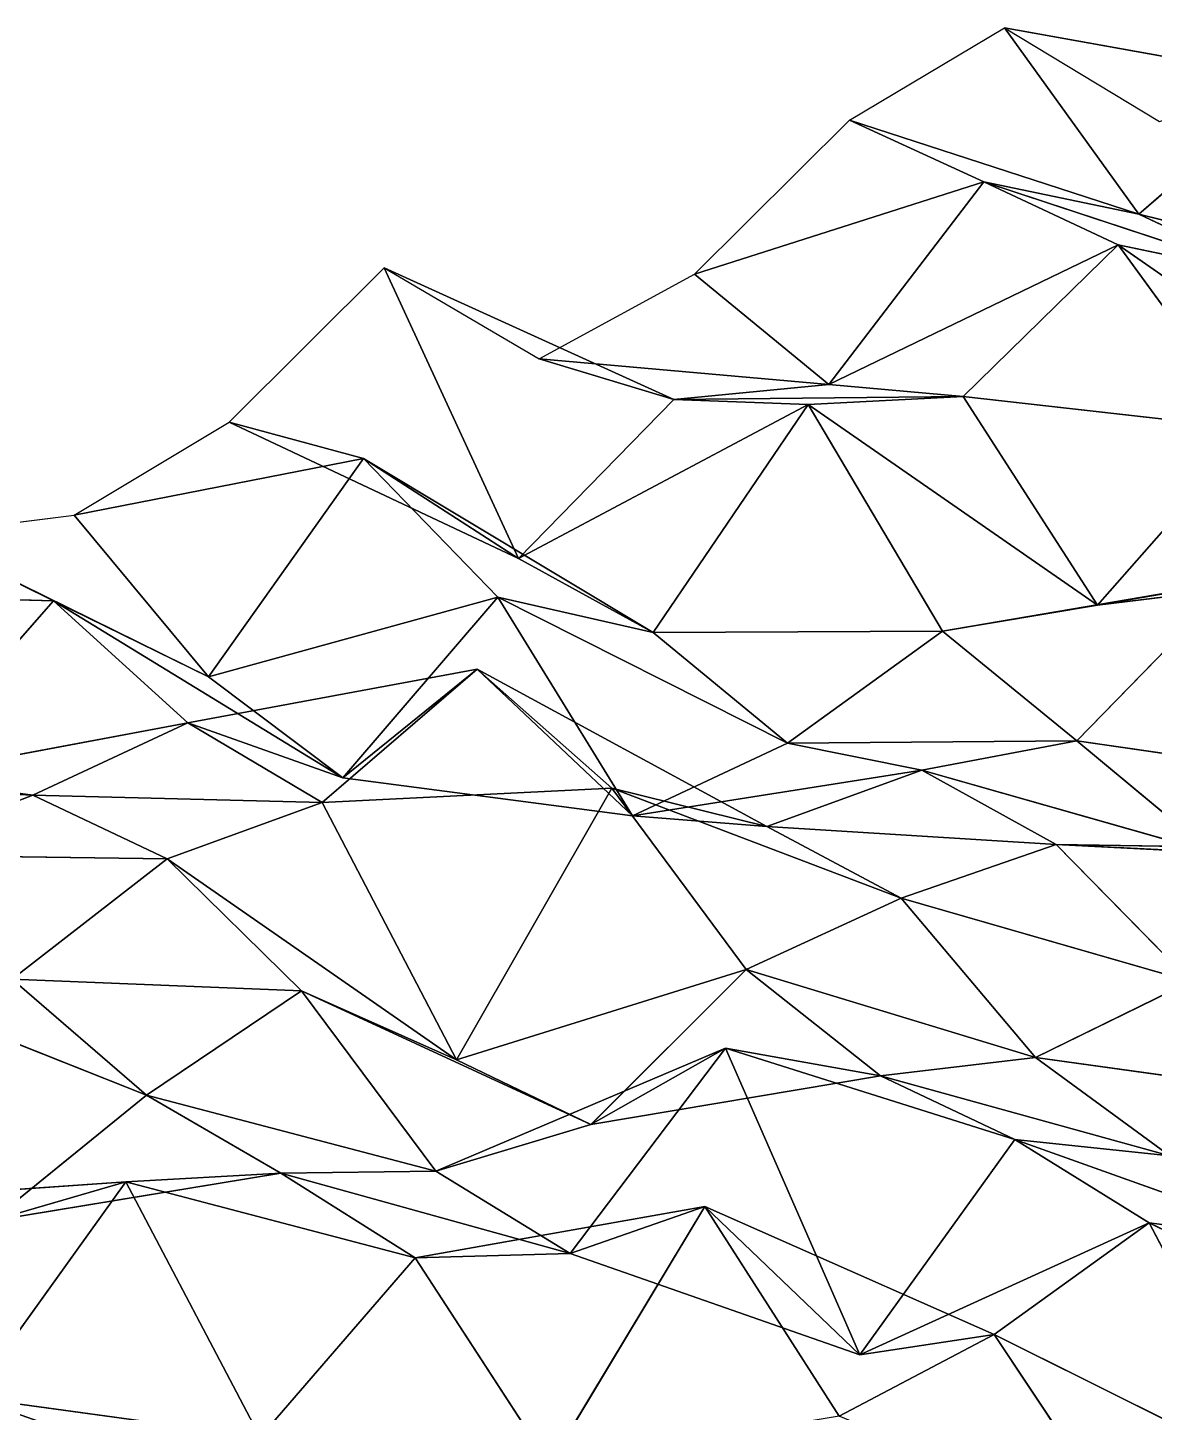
# Model space of a CAD drawing. Header units: metres. Extents: x -3703 to 431, y -1555 to 134.
# Drawn here: x -862.7 to -765.2, y -357.5 to -237.7 of the extents above; entities that cross this region are included whole.
import ezdxf

# ---------------------------------------------------------------- set-up
doc = ezdxf.new("R2010")
doc.units = ezdxf.units.M

msp = doc.modelspace()

# ---------------------------------------------------------------- linework, layer by layer
for p, q in [((-791.56805, -245.7287, -2025.5427), (-778.1517, -237.74316, -1999.8329)), ((-753.1077, -242.26645, -2011.6527), (-778.1517, -237.74316, -1999.8329)), ((-778.1517, -237.74316, -1999.8329), (-764.7353, -245.86578, -1970.5211)), ((-778.1517, -237.74316, -1999.8329), (-766.5241, -253.87347, -2036.5527)), ((-766.5241, -253.87347, -2036.5527), (-778.1517, -237.74316, -1999.8329)), ((-778.1517, -237.74316, -1999.8329), (-753.1077, -242.26645, -2011.6527)), ((-753.1077, -242.26645, -2011.6527), (-766.5241, -253.87347, -2036.5527)), ((-766.5241, -253.87347, -2036.5527), (-753.1077, -242.26645, -2011.6527)), ((-804.9845, -259.0569, -2050.058), (-791.56805, -245.7287, -2025.5427)), ((-766.5241, -253.87347, -2036.5527), (-791.56805, -245.7287, -2025.5427)), ((-791.56805, -245.7287, -2025.5427), (-779.94055, -251.08072, -2064.6729)), ((-779.94055, -251.08072, -2064.6729), (-791.56805, -245.7287, -2025.5427)), ((-791.56805, -245.7287, -2025.5427), (-766.5241, -253.87347, -2036.5527)), ((-779.94055, -251.08072, -2064.6729), (-804.9845, -259.0569, -2050.058)), ((-804.9845, -259.0569, -2050.058), (-779.94055, -251.08072, -2064.6729)), ((-779.94055, -251.08072, -2064.6729), (-793.35693, -268.59943, -2088.251)), ((-793.35693, -268.59943, -2088.251), (-779.94055, -251.08072, -2064.6729)), ((-766.5241, -253.87347, -2036.5527), (-779.94055, -251.08072, -2064.6729)), ((-754.89655, -259.3386, -2075.6575), (-779.94055, -251.08072, -2064.6729)), ((-779.94055, -251.08072, -2064.6729), (-766.5241, -253.87347, -2036.5527)), ((-779.94055, -251.08072, -2064.6729), (-768.3129, -256.53973, -2103.7788)), ((-768.3129, -256.53973, -2103.7788), (-779.94055, -251.08072, -2064.6729)), ((-779.94055, -251.08072, -2064.6729), (-754.89655, -259.3386, -2075.6575)), ((-741.4801, -260.151, -2047.9802), (-766.5241, -253.87347, -2036.5527)), ((-766.5241, -253.87347, -2036.5527), (-754.89655, -259.3386, -2075.6575)), ((-754.89655, -259.3386, -2075.6575), (-766.5241, -253.87347, -2036.5527)), ((-766.5241, -253.87347, -2036.5527), (-741.4801, -260.151, -2047.9802)), ((-768.3129, -256.53973, -2103.7788), (-793.35693, -268.59943, -2088.251)), ((-793.35693, -268.59943, -2088.251), (-768.3129, -256.53973, -2103.7788)), ((-768.3129, -256.53973, -2103.7788), (-781.7294, -269.63577, -2128.346)), ((-781.7294, -269.63577, -2128.346), (-768.3129, -256.53973, -2103.7788)), ((-754.89655, -259.3386, -2075.6575), (-768.3129, -256.53973, -2103.7788)), ((-743.269, -273.91412, -2112.7249), (-768.3129, -256.53973, -2103.7788)), ((-768.3129, -256.53973, -2103.7788), (-754.89655, -259.3386, -2075.6575)), ((-768.3129, -256.53973, -2103.7788), (-756.6854, -272.47534, -2140.5422)), ((-756.6854, -272.47534, -2140.5422), (-768.3129, -256.53973, -2103.7788)), ((-768.3129, -256.53973, -2103.7788), (-743.269, -273.91412, -2112.7249)), ((-845.2337, -271.87936, -2129.6772), (-831.8173, -258.51758, -2105.1694)), ((-806.7734, -269.89645, -2115.4563), (-831.8173, -258.51758, -2105.1694)), ((-831.8173, -258.51758, -2105.1694), (-818.4009, -266.38068, -2075.9158)), ((-831.8173, -258.51758, -2105.1694), (-820.18976, -283.66434, -2139.8733)), ((-820.18976, -283.66434, -2139.8733), (-831.8173, -258.51758, -2105.1694)), ((-831.8173, -258.51758, -2105.1694), (-806.7734, -269.89645, -2115.4563)), ((-818.4009, -266.38068, -2075.9158), (-804.9845, -259.0569, -2050.058)), ((-804.9845, -259.0569, -2050.058), (-793.35693, -268.59943, -2088.251)), ((-793.35693, -268.59943, -2088.251), (-804.9845, -259.0569, -2050.058)), ((-793.35693, -268.59943, -2088.251), (-818.4009, -266.38068, -2075.9158)), ((-818.4009, -266.38068, -2075.9158), (-806.7734, -269.89645, -2115.4563)), ((-806.7734, -269.89645, -2115.4563), (-818.4009, -266.38068, -2075.9158)), ((-818.4009, -266.38068, -2075.9158), (-793.35693, -268.59943, -2088.251)), ((-793.35693, -268.59943, -2088.251), (-806.7734, -269.89645, -2115.4563)), ((-806.7734, -269.89645, -2115.4563), (-793.35693, -268.59943, -2088.251)), ((-793.35693, -268.59943, -2088.251), (-781.7294, -269.63577, -2128.346)), ((-781.7294, -269.63577, -2128.346), (-793.35693, -268.59943, -2088.251)), ((-806.7734, -269.89645, -2115.4563), (-820.18976, -283.66434, -2139.8733)), ((-820.18976, -283.66434, -2139.8733), (-806.7734, -269.89645, -2115.4563)), ((-795.14575, -270.3518, -2155.6812), (-820.18976, -283.66434, -2139.8733)), ((-820.18976, -283.66434, -2139.8733), (-795.14575, -270.3518, -2155.6812)), ((-795.14575, -270.3518, -2155.6812), (-808.5622, -290.05566, -2178.7708)), ((-808.5622, -290.05566, -2178.7708), (-795.14575, -270.3518, -2155.6812)), ((-781.7294, -269.63577, -2128.346), (-806.7734, -269.89645, -2115.4563)), ((-806.7734, -269.89645, -2115.4563), (-781.7294, -269.63577, -2128.346)), ((-806.7734, -269.89645, -2115.4563), (-795.14575, -270.3518, -2155.6812)), ((-795.14575, -270.3518, -2155.6812), (-806.7734, -269.89645, -2115.4563)), ((-781.7294, -269.63577, -2128.346), (-795.14575, -270.3518, -2155.6812)), ((-795.14575, -270.3518, -2155.6812), (-781.7294, -269.63577, -2128.346)), ((-770.1018, -287.7131, -2164.6304), (-795.14575, -270.3518, -2155.6812)), ((-795.14575, -270.3518, -2155.6812), (-783.51825, -289.94727, -2191.6262)), ((-783.51825, -289.94727, -2191.6262), (-795.14575, -270.3518, -2155.6812)), ((-795.14575, -270.3518, -2155.6812), (-770.1018, -287.7131, -2164.6304)), ((-756.6854, -272.47534, -2140.5422), (-781.7294, -269.63577, -2128.346)), ((-781.7294, -269.63577, -2128.346), (-770.1018, -287.7131, -2164.6304)), ((-770.1018, -287.7131, -2164.6304), (-781.7294, -269.63577, -2128.346)), ((-781.7294, -269.63577, -2128.346), (-756.6854, -272.47534, -2140.5422)), ((-858.65015, -279.92142, -2155.3745), (-845.2337, -271.87936, -2129.6772)), ((-820.18976, -283.66434, -2139.8733), (-845.2337, -271.87936, -2129.6772)), ((-845.2337, -271.87936, -2129.6772), (-833.6062, -275.00034, -2169.306)), ((-833.6062, -275.00034, -2169.306), (-845.2337, -271.87936, -2129.6772)), ((-845.2337, -271.87936, -2129.6772), (-820.18976, -283.66434, -2139.8733)), ((-756.6854, -272.47534, -2140.5422), (-770.1018, -287.7131, -2164.6304)), ((-770.1018, -287.7131, -2164.6304), (-756.6854, -272.47534, -2140.5422)), ((-833.6062, -275.00034, -2169.306), (-858.65015, -279.92142, -2155.3745)), ((-858.65015, -279.92142, -2155.3745), (-833.6062, -275.00034, -2169.306)), ((-833.6062, -275.00034, -2169.306), (-847.0226, -293.9109, -2192.573)), ((-847.0226, -293.9109, -2192.573), (-833.6062, -275.00034, -2169.306)), ((-820.18976, -283.66434, -2139.8733), (-833.6062, -275.00034, -2169.306)), ((-808.5622, -290.05566, -2178.7708), (-833.6062, -275.00034, -2169.306)), ((-833.6062, -275.00034, -2169.306), (-820.18976, -283.66434, -2139.8733)), ((-833.6062, -275.00034, -2169.306), (-821.9786, -286.99402, -2206.951)), ((-821.9786, -286.99402, -2206.951), (-833.6062, -275.00034, -2169.306)), ((-833.6062, -275.00034, -2169.306), (-808.5622, -290.05566, -2178.7708)), ((-872.0665, -281.57227, -2182.5007), (-858.65015, -279.92142, -2155.3745)), ((-858.65015, -279.92142, -2155.3745), (-847.0226, -293.9109, -2192.573)), ((-847.0226, -293.9109, -2192.573), (-858.65015, -279.92142, -2155.3745)), ((-847.0226, -293.9109, -2192.573), (-872.0665, -281.57227, -2182.5007)), ((-872.0665, -281.57227, -2182.5007), (-860.439, -287.31485, -2221.5432)), ((-860.439, -287.31485, -2221.5432), (-872.0665, -281.57227, -2182.5007)), ((-872.0665, -281.57227, -2182.5007), (-847.0226, -293.9109, -2192.573)), ((-820.18976, -283.66434, -2139.8733), (-808.5622, -290.05566, -2178.7708)), ((-808.5622, -290.05566, -2178.7708), (-820.18976, -283.66434, -2139.8733)), ((-745.05786, -284.61356, -2178.1545), (-770.1018, -287.7131, -2164.6304)), ((-770.1018, -287.7131, -2164.6304), (-745.05786, -284.61356, -2178.1545)), ((-758.4743, -285.67767, -2205.412), (-783.51825, -289.94727, -2191.6262)), ((-783.51825, -289.94727, -2191.6262), (-758.4743, -285.67767, -2205.412)), ((-758.4743, -285.67767, -2205.412), (-771.8907, -299.4419, -2229.8298)), ((-771.8907, -299.4419, -2229.8298), (-758.4743, -285.67767, -2205.412)), ((-770.1018, -287.7131, -2164.6304), (-758.4743, -285.67767, -2205.412)), ((-758.4743, -285.67767, -2205.412), (-770.1018, -287.7131, -2164.6304)), ((-860.439, -287.31485, -2221.5432), (-885.483, -286.62967, -2208.8652)), ((-885.483, -286.62967, -2208.8652), (-860.439, -287.31485, -2221.5432)), ((-860.439, -287.31485, -2221.5432), (-873.8554, -302.58273, -2245.6248)), ((-873.8554, -302.58273, -2245.6248), (-860.439, -287.31485, -2221.5432)), ((-847.0226, -293.9109, -2192.573), (-860.439, -287.31485, -2221.5432)), ((-835.395, -302.6374, -2230.9482), (-860.439, -287.31485, -2221.5432)), ((-860.439, -287.31485, -2221.5432), (-847.0226, -293.9109, -2192.573)), ((-860.439, -287.31485, -2221.5432), (-848.8114, -297.8834, -2259.5066)), ((-848.8114, -297.8834, -2259.5066), (-860.439, -287.31485, -2221.5432)), ((-860.439, -287.31485, -2221.5432), (-835.395, -302.6374, -2230.9482)), ((-821.9786, -286.99402, -2206.951), (-847.0226, -293.9109, -2192.573)), ((-847.0226, -293.9109, -2192.573), (-821.9786, -286.99402, -2206.951)), ((-821.9786, -286.99402, -2206.951), (-835.395, -302.6374, -2230.9482)), ((-835.395, -302.6374, -2230.9482), (-821.9786, -286.99402, -2206.951)), ((-808.5622, -290.05566, -2178.7708), (-821.9786, -286.99402, -2206.951)), ((-796.93463, -299.6457, -2216.9531), (-821.9786, -286.99402, -2206.951)), ((-821.9786, -286.99402, -2206.951), (-808.5622, -290.05566, -2178.7708)), ((-821.9786, -286.99402, -2206.951), (-810.3511, -305.92224, -2243.045)), ((-810.3511, -305.92224, -2243.045), (-821.9786, -286.99402, -2206.951)), ((-821.9786, -286.99402, -2206.951), (-796.93463, -299.6457, -2216.9531)), ((-770.1018, -287.7131, -2164.6304), (-783.51825, -289.94727, -2191.6262)), ((-783.51825, -289.94727, -2191.6262), (-770.1018, -287.7131, -2164.6304)), ((-783.51825, -289.94727, -2191.6262), (-808.5622, -290.05566, -2178.7708)), ((-808.5622, -290.05566, -2178.7708), (-783.51825, -289.94727, -2191.6262)), ((-808.5622, -290.05566, -2178.7708), (-796.93463, -299.6457, -2216.9531)), ((-796.93463, -299.6457, -2216.9531), (-808.5622, -290.05566, -2178.7708)), ((-783.51825, -289.94727, -2191.6262), (-796.93463, -299.6457, -2216.9531)), ((-796.93463, -299.6457, -2216.9531), (-783.51825, -289.94727, -2191.6262)), ((-783.51825, -289.94727, -2191.6262), (-771.8907, -299.4419, -2229.8298)), ((-771.8907, -299.4419, -2229.8298), (-783.51825, -289.94727, -2191.6262)), ((-823.76746, -293.2458, -2273.375), (-848.8114, -297.8834, -2259.5066)), ((-848.8114, -297.8834, -2259.5066), (-823.76746, -293.2458, -2273.375)), ((-823.76746, -293.2458, -2273.375), (-837.18384, -304.76758, -2298.294)), ((-837.18384, -304.76758, -2298.294), (-823.76746, -293.2458, -2273.375)), ((-835.395, -302.6374, -2230.9482), (-823.76746, -293.2458, -2273.375)), ((-823.76746, -293.2458, -2273.375), (-835.395, -302.6374, -2230.9482)), ((-810.3511, -305.92224, -2243.045), (-823.76746, -293.2458, -2273.375)), ((-798.7235, -306.85867, -2283.162), (-823.76746, -293.2458, -2273.375)), ((-823.76746, -293.2458, -2273.375), (-810.3511, -305.92224, -2243.045)), ((-823.76746, -293.2458, -2273.375), (-812.1399, -303.52914, -2311.402)), ((-812.1399, -303.52914, -2311.402), (-823.76746, -293.2458, -2273.375)), ((-823.76746, -293.2458, -2273.375), (-798.7235, -306.85867, -2283.162)), ((-847.0226, -293.9109, -2192.573), (-835.395, -302.6374, -2230.9482)), ((-835.395, -302.6374, -2230.9482), (-847.0226, -293.9109, -2192.573)), ((-848.8114, -297.8834, -2259.5066), (-873.8554, -302.58273, -2245.6248)), ((-873.8554, -302.58273, -2245.6248), (-848.8114, -297.8834, -2259.5066)), ((-848.8114, -297.8834, -2259.5066), (-862.2278, -304.1387, -2285.6035)), ((-862.2278, -304.1387, -2285.6035), (-848.8114, -297.8834, -2259.5066)), ((-835.395, -302.6374, -2230.9482), (-848.8114, -297.8834, -2259.5066)), ((-848.8114, -297.8834, -2259.5066), (-835.395, -302.6374, -2230.9482)), ((-848.8114, -297.8834, -2259.5066), (-837.18384, -304.76758, -2298.294)), ((-837.18384, -304.76758, -2298.294), (-848.8114, -297.8834, -2259.5066)), ((-771.8907, -299.4419, -2229.8298), (-796.93463, -299.6457, -2216.9531)), ((-796.93463, -299.6457, -2216.9531), (-771.8907, -299.4419, -2229.8298)), ((-771.8907, -299.4419, -2229.8298), (-785.3071, -301.98373, -2256.7568)), ((-785.3071, -301.98373, -2256.7568), (-771.8907, -299.4419, -2229.8298)), ((-746.84674, -303.04285, -2241.8557), (-771.8907, -299.4419, -2229.8298)), ((-771.8907, -299.4419, -2229.8298), (-760.2632, -309.08386, -2268.0002)), ((-760.2632, -309.08386, -2268.0002), (-771.8907, -299.4419, -2229.8298)), ((-771.8907, -299.4419, -2229.8298), (-746.84674, -303.04285, -2241.8557)), ((-796.93463, -299.6457, -2216.9531), (-810.3511, -305.92224, -2243.045)), ((-810.3511, -305.92224, -2243.045), (-796.93463, -299.6457, -2216.9531)), ((-796.93463, -299.6457, -2216.9531), (-785.3071, -301.98373, -2256.7568)), ((-785.3071, -301.98373, -2256.7568), (-796.93463, -299.6457, -2216.9531)), ((-862.2278, -304.1387, -2285.6035), (-887.2718, -302.88278, -2273.053)), ((-887.2718, -302.88278, -2273.053), (-862.2278, -304.1387, -2285.6035)), ((-873.8554, -302.58273, -2245.6248), (-862.2278, -304.1387, -2285.6035)), ((-862.2278, -304.1387, -2285.6035), (-873.8554, -302.58273, -2245.6248)), ((-810.3511, -305.92224, -2243.045), (-835.395, -302.6374, -2230.9482)), ((-835.395, -302.6374, -2230.9482), (-810.3511, -305.92224, -2243.045)), ((-785.3071, -301.98373, -2256.7568), (-810.3511, -305.92224, -2243.045)), ((-810.3511, -305.92224, -2243.045), (-785.3071, -301.98373, -2256.7568)), ((-785.3071, -301.98373, -2256.7568), (-798.7235, -306.85867, -2283.162)), ((-798.7235, -306.85867, -2283.162), (-785.3071, -301.98373, -2256.7568)), ((-760.2632, -309.08386, -2268.0002), (-785.3071, -301.98373, -2256.7568)), ((-785.3071, -301.98373, -2256.7568), (-773.67957, -308.38974, -2295.6511)), ((-773.67957, -308.38974, -2295.6511), (-785.3071, -301.98373, -2256.7568)), ((-785.3071, -301.98373, -2256.7568), (-760.2632, -309.08386, -2268.0002)), ((-862.2278, -304.1387, -2285.6035), (-875.6442, -309.30594, -2311.9434)), ((-875.6442, -309.30594, -2311.9434), (-862.2278, -304.1387, -2285.6035)), ((-837.18384, -304.76758, -2298.294), (-862.2278, -304.1387, -2285.6035)), ((-862.2278, -304.1387, -2285.6035), (-850.6003, -309.6528, -2324.697)), ((-850.6003, -309.6528, -2324.697), (-862.2278, -304.1387, -2285.6035)), ((-862.2278, -304.1387, -2285.6035), (-837.18384, -304.76758, -2298.294)), ((-812.1399, -303.52914, -2311.402), (-837.18384, -304.76758, -2298.294)), ((-837.18384, -304.76758, -2298.294), (-812.1399, -303.52914, -2311.402)), ((-812.1399, -303.52914, -2311.402), (-825.55634, -327.03394, -2333.6418)), ((-825.55634, -327.03394, -2333.6418), (-812.1399, -303.52914, -2311.402)), ((-798.7235, -306.85867, -2283.162), (-812.1399, -303.52914, -2311.402)), ((-787.09595, -313.0439, -2322.1057), (-812.1399, -303.52914, -2311.402)), ((-812.1399, -303.52914, -2311.402), (-798.7235, -306.85867, -2283.162)), ((-812.1399, -303.52914, -2311.402), (-800.5124, -319.20624, -2348.2234)), ((-800.5124, -319.20624, -2348.2234), (-812.1399, -303.52914, -2311.402)), ((-812.1399, -303.52914, -2311.402), (-787.09595, -313.0439, -2322.1057)), ((-837.18384, -304.76758, -2298.294), (-850.6003, -309.6528, -2324.697)), ((-850.6003, -309.6528, -2324.697), (-837.18384, -304.76758, -2298.294)), ((-837.18384, -304.76758, -2298.294), (-825.55634, -327.03394, -2333.6418)), ((-825.55634, -327.03394, -2333.6418), (-837.18384, -304.76758, -2298.294)), ((-810.3511, -305.92224, -2243.045), (-798.7235, -306.85867, -2283.162)), ((-798.7235, -306.85867, -2283.162), (-810.3511, -305.92224, -2243.045)), ((-773.67957, -308.38974, -2295.6511), (-798.7235, -306.85867, -2283.162)), ((-798.7235, -306.85867, -2283.162), (-787.09595, -313.0439, -2322.1057)), ((-787.09595, -313.0439, -2322.1057), (-798.7235, -306.85867, -2283.162)), ((-798.7235, -306.85867, -2283.162), (-773.67957, -308.38974, -2295.6511)), ((-773.67957, -308.38974, -2295.6511), (-787.09595, -313.0439, -2322.1057)), ((-787.09595, -313.0439, -2322.1057), (-773.67957, -308.38974, -2295.6511)), ((-760.2632, -309.08386, -2268.0002), (-773.67957, -308.38974, -2295.6511)), ((-748.63556, -308.8165, -2308.3867), (-773.67957, -308.38974, -2295.6511)), ((-773.67957, -308.38974, -2295.6511), (-760.2632, -309.08386, -2268.0002)), ((-773.67957, -308.38974, -2295.6511), (-762.05194, -320.25906, -2333.3237)), ((-762.05194, -320.25906, -2333.3237), (-773.67957, -308.38974, -2295.6511)), ((-773.67957, -308.38974, -2295.6511), (-748.63556, -308.8165, -2308.3867)), ((-850.6003, -309.6528, -2324.697), (-875.6442, -309.30594, -2311.9434)), ((-875.6442, -309.30594, -2311.9434), (-850.6003, -309.6528, -2324.697)), ((-850.6003, -309.6528, -2324.697), (-864.01666, -320.05188, -2349.8672)), ((-864.01666, -320.05188, -2349.8672), (-850.6003, -309.6528, -2324.697)), ((-825.55634, -327.03394, -2333.6418), (-850.6003, -309.6528, -2324.697)), ((-850.6003, -309.6528, -2324.697), (-838.9727, -321.0685, -2362.4712)), ((-838.9727, -321.0685, -2362.4712), (-850.6003, -309.6528, -2324.697)), ((-850.6003, -309.6528, -2324.697), (-825.55634, -327.03394, -2333.6418)), ((-787.09595, -313.0439, -2322.1057), (-800.5124, -319.20624, -2348.2234)), ((-800.5124, -319.20624, -2348.2234), (-787.09595, -313.0439, -2322.1057)), ((-762.05194, -320.25906, -2333.3237), (-787.09595, -313.0439, -2322.1057)), ((-787.09595, -313.0439, -2322.1057), (-775.4684, -326.82355, -2359.3513)), ((-775.4684, -326.82355, -2359.3513), (-787.09595, -313.0439, -2322.1057)), ((-787.09595, -313.0439, -2322.1057), (-762.05194, -320.25906, -2333.3237)), ((-800.5124, -319.20624, -2348.2234), (-825.55634, -327.03394, -2333.6418)), ((-825.55634, -327.03394, -2333.6418), (-800.5124, -319.20624, -2348.2234)), ((-800.5124, -319.20624, -2348.2234), (-813.9288, -332.62222, -2372.719)), ((-813.9288, -332.62222, -2372.719), (-800.5124, -319.20624, -2348.2234)), ((-775.4684, -326.82355, -2359.3513), (-800.5124, -319.20624, -2348.2234)), ((-800.5124, -319.20624, -2348.2234), (-788.88477, -328.41974, -2386.4897)), ((-788.88477, -328.41974, -2386.4897), (-800.5124, -319.20624, -2348.2234)), ((-800.5124, -319.20624, -2348.2234), (-775.4684, -326.82355, -2359.3513)), ((-852.3891, -330.07785, -2387.9521), (-877.43304, -320.15692, -2377.3394)), ((-877.43304, -320.15692, -2377.3394), (-852.3891, -330.07785, -2387.9521)), ((-838.9727, -321.0685, -2362.4712), (-864.01666, -320.05188, -2349.8672)), ((-864.01666, -320.05188, -2349.8672), (-852.3891, -330.07785, -2387.9521)), ((-852.3891, -330.07785, -2387.9521), (-864.01666, -320.05188, -2349.8672)), ((-864.01666, -320.05188, -2349.8672), (-838.9727, -321.0685, -2362.4712)), ((-762.05194, -320.25906, -2333.3237), (-775.4684, -326.82355, -2359.3513)), ((-775.4684, -326.82355, -2359.3513), (-762.05194, -320.25906, -2333.3237)), ((-838.9727, -321.0685, -2362.4712), (-852.3891, -330.07785, -2387.9521)), ((-852.3891, -330.07785, -2387.9521), (-838.9727, -321.0685, -2362.4712)), ((-825.55634, -327.03394, -2333.6418), (-838.9727, -321.0685, -2362.4712)), ((-813.9288, -332.62222, -2372.719), (-838.9727, -321.0685, -2362.4712)), ((-838.9727, -321.0685, -2362.4712), (-825.55634, -327.03394, -2333.6418)), ((-838.9727, -321.0685, -2362.4712), (-827.34515, -336.65878, -2399.3118)), ((-827.34515, -336.65878, -2399.3118), (-838.9727, -321.0685, -2362.4712)), ((-838.9727, -321.0685, -2362.4712), (-813.9288, -332.62222, -2372.719)), ((-802.30115, -326.0126, -2414.5237), (-827.34515, -336.65878, -2399.3118)), ((-827.34515, -336.65878, -2399.3118), (-802.30115, -326.0126, -2414.5237)), ((-802.30115, -326.0126, -2414.5237), (-815.71765, -343.78638, -2438.0447)), ((-815.71765, -343.78638, -2438.0447), (-802.30115, -326.0126, -2414.5237)), ((-813.9288, -332.62222, -2372.719), (-802.30115, -326.0126, -2414.5237)), ((-802.30115, -326.0126, -2414.5237), (-813.9288, -332.62222, -2372.719)), ((-788.88477, -328.41974, -2386.4897), (-802.30115, -326.0126, -2414.5237)), ((-777.2572, -333.93643, -2425.583), (-802.30115, -326.0126, -2414.5237)), ((-802.30115, -326.0126, -2414.5237), (-788.88477, -328.41974, -2386.4897)), ((-802.30115, -326.0126, -2414.5237), (-790.6737, -352.55484, -2448.915)), ((-790.6737, -352.55484, -2448.915), (-802.30115, -326.0126, -2414.5237)), ((-802.30115, -326.0126, -2414.5237), (-777.2572, -333.93643, -2425.583)), ((-775.4684, -326.82355, -2359.3513), (-788.88477, -328.41974, -2386.4897)), ((-788.88477, -328.41974, -2386.4897), (-775.4684, -326.82355, -2359.3513)), ((-750.42444, -330.32892, -2371.3987), (-775.4684, -326.82355, -2359.3513)), ((-775.4684, -326.82355, -2359.3513), (-763.8408, -335.33145, -2397.7756)), ((-763.8408, -335.33145, -2397.7756), (-775.4684, -326.82355, -2359.3513)), ((-775.4684, -326.82355, -2359.3513), (-750.42444, -330.32892, -2371.3987)), ((-825.55634, -327.03394, -2333.6418), (-813.9288, -332.62222, -2372.719)), ((-813.9288, -332.62222, -2372.719), (-825.55634, -327.03394, -2333.6418)), ((-788.88477, -328.41974, -2386.4897), (-813.9288, -332.62222, -2372.719)), ((-813.9288, -332.62222, -2372.719), (-788.88477, -328.41974, -2386.4897)), ((-763.8408, -335.33145, -2397.7756), (-788.88477, -328.41974, -2386.4897)), ((-788.88477, -328.41974, -2386.4897), (-777.2572, -333.93643, -2425.583)), ((-777.2572, -333.93643, -2425.583), (-788.88477, -328.41974, -2386.4897)), ((-788.88477, -328.41974, -2386.4897), (-763.8408, -335.33145, -2397.7756)), ((-852.3891, -330.07785, -2387.9521), (-865.8056, -340.9674, -2413.0125)), ((-865.8056, -340.9674, -2413.0125), (-852.3891, -330.07785, -2387.9521)), ((-827.34515, -336.65878, -2399.3118), (-852.3891, -330.07785, -2387.9521)), ((-852.3891, -330.07785, -2387.9521), (-840.76166, -336.82382, -2426.7703)), ((-840.76166, -336.82382, -2426.7703), (-852.3891, -330.07785, -2387.9521)), ((-852.3891, -330.07785, -2387.9521), (-827.34515, -336.65878, -2399.3118)), ((-813.9288, -332.62222, -2372.719), (-827.34515, -336.65878, -2399.3118)), ((-827.34515, -336.65878, -2399.3118), (-813.9288, -332.62222, -2372.719)), ((-777.2572, -333.93643, -2425.583), (-790.6737, -352.55484, -2448.915)), ((-790.6737, -352.55484, -2448.915), (-777.2572, -333.93643, -2425.583)), ((-763.8408, -335.33145, -2397.7756), (-777.2572, -333.93643, -2425.583)), ((-752.21326, -342.84958, -2436.4211), (-777.2572, -333.93643, -2425.583)), ((-777.2572, -333.93643, -2425.583), (-763.8408, -335.33145, -2397.7756)), ((-777.2572, -333.93643, -2425.583), (-765.62976, -341.12888, -2464.3013)), ((-765.62976, -341.12888, -2464.3013), (-777.2572, -333.93643, -2425.583)), ((-777.2572, -333.93643, -2425.583), (-752.21326, -342.84958, -2436.4211)), ((-854.17804, -337.59613, -2454.093), (-879.222, -339.31116, -2440.8784)), ((-879.222, -339.31116, -2440.8784), (-854.17804, -337.59613, -2454.093)), ((-854.17804, -337.59613, -2454.093), (-867.5944, -356.24582, -2477.4182)), ((-867.5944, -356.24582, -2477.4182), (-854.17804, -337.59613, -2454.093)), ((-840.76166, -336.82382, -2426.7703), (-865.8056, -340.9674, -2413.0125)), ((-865.8056, -340.9674, -2413.0125), (-840.76166, -336.82382, -2426.7703)), ((-865.8056, -340.9674, -2413.0125), (-854.17804, -337.59613, -2454.093)), ((-854.17804, -337.59613, -2454.093), (-865.8056, -340.9674, -2413.0125)), ((-840.76166, -336.82382, -2426.7703), (-854.17804, -337.59613, -2454.093)), ((-854.17804, -337.59613, -2454.093), (-840.76166, -336.82382, -2426.7703)), ((-829.13403, -344.16794, -2465.4548), (-854.17804, -337.59613, -2454.093)), ((-854.17804, -337.59613, -2454.093), (-842.5504, -359.66296, -2489.4854)), ((-842.5504, -359.66296, -2489.4854), (-854.17804, -337.59613, -2454.093)), ((-854.17804, -337.59613, -2454.093), (-829.13403, -344.16794, -2465.4548)), ((-827.34515, -336.65878, -2399.3118), (-840.76166, -336.82382, -2426.7703)), ((-840.76166, -336.82382, -2426.7703), (-827.34515, -336.65878, -2399.3118)), ((-815.71765, -343.78638, -2438.0447), (-840.76166, -336.82382, -2426.7703)), ((-840.76166, -336.82382, -2426.7703), (-829.13403, -344.16794, -2465.4548)), ((-829.13403, -344.16794, -2465.4548), (-840.76166, -336.82382, -2426.7703)), ((-840.76166, -336.82382, -2426.7703), (-815.71765, -343.78638, -2438.0447)), ((-827.34515, -336.65878, -2399.3118), (-815.71765, -343.78638, -2438.0447)), ((-815.71765, -343.78638, -2438.0447), (-827.34515, -336.65878, -2399.3118)), ((-804.0901, -339.72977, -2479.2786), (-829.13403, -344.16794, -2465.4548)), ((-829.13403, -344.16794, -2465.4548), (-804.0901, -339.72977, -2479.2786)), ((-804.0901, -339.72977, -2479.2786), (-817.5065, -362.02942, -2501.7874)), ((-817.5065, -362.02942, -2501.7874), (-804.0901, -339.72977, -2479.2786)), ((-815.71765, -343.78638, -2438.0447), (-804.0901, -339.72977, -2479.2786)), ((-804.0901, -339.72977, -2479.2786), (-815.71765, -343.78638, -2438.0447)), ((-790.6737, -352.55484, -2448.915), (-804.0901, -339.72977, -2479.2786)), ((-779.04614, -350.78363, -2489.638), (-804.0901, -339.72977, -2479.2786)), ((-804.0901, -339.72977, -2479.2786), (-790.6737, -352.55484, -2448.915)), ((-804.0901, -339.72977, -2479.2786), (-792.4625, -357.84482, -2515.5544)), ((-792.4625, -357.84482, -2515.5544), (-804.0901, -339.72977, -2479.2786)), ((-804.0901, -339.72977, -2479.2786), (-779.04614, -350.78363, -2489.638)), ((-765.62976, -341.12888, -2464.3013), (-790.6737, -352.55484, -2448.915)), ((-790.6737, -352.55484, -2448.915), (-765.62976, -341.12888, -2464.3013)), ((-765.62976, -341.12888, -2464.3013), (-779.04614, -350.78363, -2489.638)), ((-779.04614, -350.78363, -2489.638), (-765.62976, -341.12888, -2464.3013)), ((-752.21326, -342.84958, -2436.4211), (-765.62976, -341.12888, -2464.3013)), ((-740.5858, -353.4799, -2474.3706), (-765.62976, -341.12888, -2464.3013)), ((-765.62976, -341.12888, -2464.3013), (-752.21326, -342.84958, -2436.4211)), ((-765.62976, -341.12888, -2464.3013), (-754.0022, -363.28342, -2499.674)), ((-754.0022, -363.28342, -2499.674), (-765.62976, -341.12888, -2464.3013)), ((-765.62976, -341.12888, -2464.3013), (-740.5858, -353.4799, -2474.3706)), ((-829.13403, -344.16794, -2465.4548), (-842.5504, -359.66296, -2489.4854)), ((-842.5504, -359.66296, -2489.4854), (-829.13403, -344.16794, -2465.4548)), ((-815.71765, -343.78638, -2438.0447), (-829.13403, -344.16794, -2465.4548)), ((-829.13403, -344.16794, -2465.4548), (-815.71765, -343.78638, -2438.0447)), ((-829.13403, -344.16794, -2465.4548), (-817.5065, -362.02942, -2501.7874)), ((-817.5065, -362.02942, -2501.7874), (-829.13403, -344.16794, -2465.4548)), ((-790.6737, -352.55484, -2448.915), (-815.71765, -343.78638, -2438.0447)), ((-815.71765, -343.78638, -2438.0447), (-790.6737, -352.55484, -2448.915)), ((-779.04614, -350.78363, -2489.638), (-792.4625, -357.84482, -2515.5544)), ((-792.4625, -357.84482, -2515.5544), (-779.04614, -350.78363, -2489.638)), ((-790.6737, -352.55484, -2448.915), (-779.04614, -350.78363, -2489.638)), ((-779.04614, -350.78363, -2489.638), (-790.6737, -352.55484, -2448.915)), ((-754.0022, -363.28342, -2499.674), (-779.04614, -350.78363, -2489.638)), ((-779.04614, -350.78363, -2489.638), (-767.4186, -368.21982, -2526.0657)), ((-767.4186, -368.21982, -2526.0657), (-779.04614, -350.78363, -2489.638)), ((-779.04614, -350.78363, -2489.638), (-754.0022, -363.28342, -2499.674)), ((-842.5504, -359.66296, -2489.4854), (-867.5944, -356.24582, -2477.4182)), ((-867.5944, -356.24582, -2477.4182), (-842.5504, -359.66296, -2489.4854))]:
    msp.add_line(p, q)
for points in [[(-778.1517, -237.74316, -1999.8329), (-766.5241, -253.87347, -2036.5527), (-791.56805, -245.7287, -2025.5427), (-791.56793, -245.72859, -2025.5426)], [(-764.7353, -245.86578, -1970.5211), (-753.1077, -242.26645, -2011.6527), (-778.1517, -237.74316, -1999.8329), (-778.15155, -237.74306, -1999.8328)], [(-766.5241, -253.87347, -2036.5527), (-778.1517, -237.74316, -1999.8329), (-753.1077, -242.26645, -2011.6527), (-753.1076, -242.26634, -2011.6526)], [(-753.1077, -242.26645, -2011.6527), (-741.4801, -260.151, -2047.9802), (-766.5241, -253.87347, -2036.5527), (-766.524, -253.87337, -2036.5526)], [(-791.56805, -245.7287, -2025.5427), (-779.94055, -251.08072, -2064.6729), (-804.9845, -259.0569, -2050.058), (-804.9844, -259.0568, -2050.058)], [(-779.94055, -251.08072, -2064.6729), (-791.56805, -245.7287, -2025.5427), (-766.5241, -253.87347, -2036.5527), (-766.524, -253.87337, -2036.5526)], [(-793.35693, -268.59943, -2088.251), (-804.9845, -259.0569, -2050.058), (-779.94055, -251.08072, -2064.6729), (-779.9404, -251.08061, -2064.6729)], [(-779.94055, -251.08072, -2064.6729), (-768.3129, -256.53973, -2103.7788), (-793.35693, -268.59943, -2088.251), (-793.3568, -268.59933, -2088.251)], [(-766.5241, -253.87347, -2036.5527), (-754.89655, -259.3386, -2075.6575), (-779.94055, -251.08072, -2064.6729), (-779.9404, -251.08061, -2064.6729)], [(-768.3129, -256.53973, -2103.7788), (-779.94055, -251.08072, -2064.6729), (-754.89655, -259.3386, -2075.6575), (-754.8964, -259.3385, -2075.6575)], [(-754.89655, -259.3386, -2075.6575), (-766.5241, -253.87347, -2036.5527), (-741.4801, -260.151, -2047.9802), (-741.48, -260.1509, -2047.9801)], [(-781.7294, -269.63577, -2128.346), (-793.35693, -268.59943, -2088.251), (-768.3129, -256.53973, -2103.7788), (-768.3128, -256.53964, -2103.7788)], [(-768.3129, -256.53973, -2103.7788), (-756.6854, -272.47534, -2140.5422), (-781.7294, -269.63577, -2128.346), (-781.72925, -269.63568, -2128.346)], [(-754.89655, -259.3386, -2075.6575), (-743.269, -273.91412, -2112.7249), (-768.3129, -256.53973, -2103.7788), (-768.3128, -256.53964, -2103.7788)], [(-756.6854, -272.47534, -2140.5422), (-768.3129, -256.53973, -2103.7788), (-743.269, -273.91412, -2112.7249), (-743.26886, -273.91403, -2112.7249)], [(-831.8173, -258.51758, -2105.1694), (-820.18976, -283.66434, -2139.8733), (-845.2337, -271.87936, -2129.6772), (-845.2336, -271.87927, -2129.6772)], [(-818.4009, -266.38068, -2075.9158), (-806.7734, -269.89645, -2115.4563), (-831.8173, -258.51758, -2105.1694), (-831.8172, -258.5175, -2105.1694)], [(-820.18976, -283.66434, -2139.8733), (-831.8173, -258.51758, -2105.1694), (-806.7734, -269.89645, -2115.4563), (-806.77325, -269.89636, -2115.4563)], [(-804.9845, -259.0569, -2050.058), (-793.35693, -268.59943, -2088.251), (-818.4009, -266.38068, -2075.9158), (-818.40076, -266.38058, -2075.9158)], [(-806.7734, -269.89645, -2115.4563), (-818.4009, -266.38068, -2075.9158), (-793.35693, -268.59943, -2088.251), (-793.3568, -268.59933, -2088.251)], [(-793.35693, -268.59943, -2088.251), (-781.7294, -269.63577, -2128.346), (-806.7734, -269.89645, -2115.4563), (-806.77325, -269.89636, -2115.4563)], [(-806.7734, -269.89645, -2115.4563), (-795.14575, -270.3518, -2155.6812), (-820.18976, -283.66434, -2139.8733), (-820.18964, -283.66425, -2139.8733)], [(-808.5622, -290.05566, -2178.7708), (-820.18976, -283.66434, -2139.8733), (-795.14575, -270.3518, -2155.6812), (-795.1456, -270.3517, -2155.6812)], [(-795.14575, -270.3518, -2155.6812), (-783.51825, -289.94727, -2191.6262), (-808.5622, -290.05566, -2178.7708), (-808.5621, -290.05557, -2178.7708)], [(-795.14575, -270.3518, -2155.6812), (-806.7734, -269.89645, -2115.4563), (-781.7294, -269.63577, -2128.346), (-781.72925, -269.63568, -2128.346)], [(-781.7294, -269.63577, -2128.346), (-770.1018, -287.7131, -2164.6304), (-795.14575, -270.3518, -2155.6812), (-795.1456, -270.3517, -2155.6812)], [(-783.51825, -289.94727, -2191.6262), (-795.14575, -270.3518, -2155.6812), (-770.1018, -287.7131, -2164.6304), (-770.1017, -287.713, -2164.6304)], [(-770.1018, -287.7131, -2164.6304), (-781.7294, -269.63577, -2128.346), (-756.6854, -272.47534, -2140.5422), (-756.6853, -272.47525, -2140.5422)], [(-845.2337, -271.87936, -2129.6772), (-833.6062, -275.00034, -2169.306), (-858.65015, -279.92142, -2155.3745), (-858.65, -279.92133, -2155.3745)], [(-833.6062, -275.00034, -2169.306), (-845.2337, -271.87936, -2129.6772), (-820.18976, -283.66434, -2139.8733), (-820.18964, -283.66425, -2139.8733)], [(-756.6854, -272.47534, -2140.5422), (-745.05786, -284.61356, -2178.1545), (-770.1018, -287.7131, -2164.6304), (-770.1017, -287.713, -2164.6304)], [(-847.0226, -293.9109, -2192.573), (-858.65015, -279.92142, -2155.3745), (-833.6062, -275.00034, -2169.306), (-833.6061, -275.00024, -2169.306)], [(-833.6062, -275.00034, -2169.306), (-821.9786, -286.99402, -2206.951), (-847.0226, -293.9109, -2192.573), (-847.02246, -293.9108, -2192.573)], [(-820.18976, -283.66434, -2139.8733), (-808.5622, -290.05566, -2178.7708), (-833.6062, -275.00034, -2169.306), (-833.6061, -275.00024, -2169.306)], [(-821.9786, -286.99402, -2206.951), (-833.6062, -275.00034, -2169.306), (-808.5622, -290.05566, -2178.7708), (-808.5621, -290.05557, -2178.7708)], [(-858.65015, -279.92142, -2155.3745), (-847.0226, -293.9109, -2192.573), (-872.0665, -281.57227, -2182.5007), (-872.0664, -281.57217, -2182.5007)], [(-872.0665, -281.57227, -2182.5007), (-860.439, -287.31485, -2221.5432), (-885.483, -286.62967, -2208.8652), (-885.48285, -286.62958, -2208.8652)], [(-860.439, -287.31485, -2221.5432), (-872.0665, -281.57227, -2182.5007), (-847.0226, -293.9109, -2192.573), (-847.02246, -293.9108, -2192.573)], [(-758.4743, -285.67767, -2205.412), (-770.1018, -287.7131, -2164.6304), (-745.05786, -284.61356, -2178.1545), (-745.05774, -284.61346, -2178.1545)], [(-771.8907, -299.4419, -2229.8298), (-783.51825, -289.94727, -2191.6262), (-758.4743, -285.67767, -2205.412), (-758.4742, -285.67758, -2205.412)], [(-770.1018, -287.7131, -2164.6304), (-758.4743, -285.67767, -2205.412), (-783.51825, -289.94727, -2191.6262), (-783.5181, -289.94717, -2191.6262)], [(-758.4743, -285.67767, -2205.412), (-746.84674, -303.04285, -2241.8557), (-771.8907, -299.4419, -2229.8298), (-771.89056, -299.4418, -2229.8298)], [(-873.8554, -302.58273, -2245.6248), (-885.483, -286.62967, -2208.8652), (-860.439, -287.31485, -2221.5432), (-860.4389, -287.31476, -2221.5432)], [(-860.439, -287.31485, -2221.5432), (-848.8114, -297.8834, -2259.5066), (-873.8554, -302.58273, -2245.6248), (-873.8553, -302.58264, -2245.6248)], [(-847.0226, -293.9109, -2192.573), (-835.395, -302.6374, -2230.9482), (-860.439, -287.31485, -2221.5432), (-860.4389, -287.31476, -2221.5432)], [(-848.8114, -297.8834, -2259.5066), (-860.439, -287.31485, -2221.5432), (-835.395, -302.6374, -2230.9482), (-835.3949, -302.6373, -2230.9482)], [(-835.395, -302.6374, -2230.9482), (-847.0226, -293.9109, -2192.573), (-821.9786, -286.99402, -2206.951), (-821.97845, -286.99393, -2206.951)], [(-821.9786, -286.99402, -2206.951), (-810.3511, -305.92224, -2243.045), (-835.395, -302.6374, -2230.9482), (-835.3949, -302.6373, -2230.9482)], [(-808.5622, -290.05566, -2178.7708), (-796.93463, -299.6457, -2216.9531), (-821.9786, -286.99402, -2206.951), (-821.97845, -286.99393, -2206.951)], [(-810.3511, -305.92224, -2243.045), (-821.9786, -286.99402, -2206.951), (-796.93463, -299.6457, -2216.9531), (-796.9345, -299.6456, -2216.9531)], [(-796.93463, -299.6457, -2216.9531), (-808.5622, -290.05566, -2178.7708), (-783.51825, -289.94727, -2191.6262), (-783.5181, -289.94717, -2191.6262)], [(-783.51825, -289.94727, -2191.6262), (-771.8907, -299.4419, -2229.8298), (-796.93463, -299.6457, -2216.9531), (-796.9345, -299.6456, -2216.9531)], [(-837.18384, -304.76758, -2298.294), (-848.8114, -297.8834, -2259.5066), (-823.76746, -293.2458, -2273.375), (-823.76733, -293.2457, -2273.375)], [(-835.395, -302.6374, -2230.9482), (-823.76746, -293.2458, -2273.375), (-848.8114, -297.8834, -2259.5066), (-848.8113, -297.8833, -2259.5066)], [(-823.76746, -293.2458, -2273.375), (-812.1399, -303.52914, -2311.402), (-837.18384, -304.76758, -2298.294), (-837.1837, -304.7675, -2298.294)], [(-823.76746, -293.2458, -2273.375), (-835.395, -302.6374, -2230.9482), (-810.3511, -305.92224, -2243.045), (-810.35095, -305.92215, -2243.045)], [(-810.3511, -305.92224, -2243.045), (-798.7235, -306.85867, -2283.162), (-823.76746, -293.2458, -2273.375), (-823.76733, -293.2457, -2273.375)], [(-812.1399, -303.52914, -2311.402), (-823.76746, -293.2458, -2273.375), (-798.7235, -306.85867, -2283.162), (-798.7234, -306.85858, -2283.162)], [(-862.2278, -304.1387, -2285.6035), (-873.8554, -302.58273, -2245.6248), (-848.8114, -297.8834, -2259.5066), (-848.8113, -297.8833, -2259.5066)], [(-848.8114, -297.8834, -2259.5066), (-837.18384, -304.76758, -2298.294), (-862.2278, -304.1387, -2285.6035), (-862.22766, -304.1386, -2285.6035)], [(-785.3071, -301.98373, -2256.7568), (-796.93463, -299.6457, -2216.9531), (-771.8907, -299.4419, -2229.8298), (-771.89056, -299.4418, -2229.8298)], [(-771.8907, -299.4419, -2229.8298), (-760.2632, -309.08386, -2268.0002), (-785.3071, -301.98373, -2256.7568), (-785.307, -301.98364, -2256.7568)], [(-760.2632, -309.08386, -2268.0002), (-771.8907, -299.4419, -2229.8298), (-746.84674, -303.04285, -2241.8557), (-746.8466, -303.04276, -2241.8557)], [(-796.93463, -299.6457, -2216.9531), (-785.3071, -301.98373, -2256.7568), (-810.3511, -305.92224, -2243.045), (-810.35095, -305.92215, -2243.045)], [(-873.8554, -302.58273, -2245.6248), (-862.2278, -304.1387, -2285.6035), (-887.2718, -302.88278, -2273.053), (-887.27167, -302.8827, -2273.053)], [(-875.6442, -309.30594, -2311.9434), (-887.2718, -302.88278, -2273.053), (-862.2278, -304.1387, -2285.6035), (-862.22766, -304.1386, -2285.6035)], [(-798.7235, -306.85867, -2283.162), (-810.3511, -305.92224, -2243.045), (-785.3071, -301.98373, -2256.7568), (-785.307, -301.98364, -2256.7568)], [(-785.3071, -301.98373, -2256.7568), (-773.67957, -308.38974, -2295.6511), (-798.7235, -306.85867, -2283.162), (-798.7234, -306.85858, -2283.162)], [(-773.67957, -308.38974, -2295.6511), (-785.3071, -301.98373, -2256.7568), (-760.2632, -309.08386, -2268.0002), (-760.26306, -309.08377, -2268.0002)], [(-862.2278, -304.1387, -2285.6035), (-850.6003, -309.6528, -2324.697), (-875.6442, -309.30594, -2311.9434), (-875.6441, -309.30585, -2311.9434)], [(-850.6003, -309.6528, -2324.697), (-862.2278, -304.1387, -2285.6035), (-837.18384, -304.76758, -2298.294), (-837.1837, -304.7675, -2298.294)], [(-825.55634, -327.03394, -2333.6418), (-837.18384, -304.76758, -2298.294), (-812.1399, -303.52914, -2311.402), (-812.1398, -303.52905, -2311.402)], [(-812.1399, -303.52914, -2311.402), (-800.5124, -319.20624, -2348.2234), (-825.55634, -327.03394, -2333.6418), (-825.5562, -327.03384, -2333.6418)], [(-798.7235, -306.85867, -2283.162), (-787.09595, -313.0439, -2322.1057), (-812.1399, -303.52914, -2311.402), (-812.1398, -303.52905, -2311.402)], [(-800.5124, -319.20624, -2348.2234), (-812.1399, -303.52914, -2311.402), (-787.09595, -313.0439, -2322.1057), (-787.0958, -313.04382, -2322.1057)], [(-837.18384, -304.76758, -2298.294), (-825.55634, -327.03394, -2333.6418), (-850.6003, -309.6528, -2324.697), (-850.60016, -309.6527, -2324.697)], [(-787.09595, -313.0439, -2322.1057), (-798.7235, -306.85867, -2283.162), (-773.67957, -308.38974, -2295.6511), (-773.67944, -308.38965, -2295.6511)], [(-773.67957, -308.38974, -2295.6511), (-762.05194, -320.25906, -2333.3237), (-787.09595, -313.0439, -2322.1057), (-787.0958, -313.04382, -2322.1057)], [(-760.2632, -309.08386, -2268.0002), (-748.63556, -308.8165, -2308.3867), (-773.67957, -308.38974, -2295.6511), (-773.67944, -308.38965, -2295.6511)], [(-762.05194, -320.25906, -2333.3237), (-773.67957, -308.38974, -2295.6511), (-748.63556, -308.8165, -2308.3867), (-748.63544, -308.8164, -2308.3867)], [(-864.01666, -320.05188, -2349.8672), (-875.6442, -309.30594, -2311.9434), (-850.6003, -309.6528, -2324.697), (-850.60016, -309.6527, -2324.697)], [(-850.6003, -309.6528, -2324.697), (-838.9727, -321.0685, -2362.4712), (-864.01666, -320.05188, -2349.8672), (-864.01654, -320.0518, -2349.8672)], [(-838.9727, -321.0685, -2362.4712), (-850.6003, -309.6528, -2324.697), (-825.55634, -327.03394, -2333.6418), (-825.5562, -327.03384, -2333.6418)], [(-787.09595, -313.0439, -2322.1057), (-775.4684, -326.82355, -2359.3513), (-800.5124, -319.20624, -2348.2234), (-800.51227, -319.20615, -2348.2234)], [(-775.4684, -326.82355, -2359.3513), (-787.09595, -313.0439, -2322.1057), (-762.05194, -320.25906, -2333.3237), (-762.0518, -320.25897, -2333.3237)], [(-813.9288, -332.62222, -2372.719), (-825.55634, -327.03394, -2333.6418), (-800.5124, -319.20624, -2348.2234), (-800.51227, -319.20615, -2348.2234)], [(-800.5124, -319.20624, -2348.2234), (-788.88477, -328.41974, -2386.4897), (-813.9288, -332.62222, -2372.719), (-813.92865, -332.62213, -2372.719)], [(-788.88477, -328.41974, -2386.4897), (-800.5124, -319.20624, -2348.2234), (-775.4684, -326.82355, -2359.3513), (-775.46826, -326.82346, -2359.3513)], [(-864.01666, -320.05188, -2349.8672), (-852.3891, -330.07785, -2387.9521), (-877.43304, -320.15692, -2377.3394), (-877.4329, -320.15683, -2377.3394)], [(-865.8056, -340.9674, -2413.0125), (-877.43304, -320.15692, -2377.3394), (-852.3891, -330.07785, -2387.9521), (-852.389, -330.07776, -2387.9521)], [(-852.3891, -330.07785, -2387.9521), (-864.01666, -320.05188, -2349.8672), (-838.9727, -321.0685, -2362.4712), (-838.9726, -321.06842, -2362.4712)], [(-762.05194, -320.25906, -2333.3237), (-750.42444, -330.32892, -2371.3987), (-775.4684, -326.82355, -2359.3513), (-775.46826, -326.82346, -2359.3513)], [(-838.9727, -321.0685, -2362.4712), (-827.34515, -336.65878, -2399.3118), (-852.3891, -330.07785, -2387.9521), (-852.389, -330.07776, -2387.9521)], [(-825.55634, -327.03394, -2333.6418), (-813.9288, -332.62222, -2372.719), (-838.9727, -321.0685, -2362.4712), (-838.9726, -321.06842, -2362.4712)], [(-827.34515, -336.65878, -2399.3118), (-838.9727, -321.0685, -2362.4712), (-813.9288, -332.62222, -2372.719), (-813.92865, -332.62213, -2372.719)], [(-815.71765, -343.78638, -2438.0447), (-827.34515, -336.65878, -2399.3118), (-802.30115, -326.0126, -2414.5237), (-802.301, -326.0125, -2414.5237)], [(-813.9288, -332.62222, -2372.719), (-802.30115, -326.0126, -2414.5237), (-827.34515, -336.65878, -2399.3118), (-827.34503, -336.6587, -2399.3118)], [(-802.30115, -326.0126, -2414.5237), (-790.6737, -352.55484, -2448.915), (-815.71765, -343.78638, -2438.0447), (-815.7175, -343.7863, -2438.0447)], [(-802.30115, -326.0126, -2414.5237), (-813.9288, -332.62222, -2372.719), (-788.88477, -328.41974, -2386.4897), (-788.88464, -328.41965, -2386.4897)], [(-788.88477, -328.41974, -2386.4897), (-777.2572, -333.93643, -2425.583), (-802.30115, -326.0126, -2414.5237), (-802.301, -326.0125, -2414.5237)], [(-790.6737, -352.55484, -2448.915), (-802.30115, -326.0126, -2414.5237), (-777.2572, -333.93643, -2425.583), (-777.2571, -333.93634, -2425.583)], [(-775.4684, -326.82355, -2359.3513), (-763.8408, -335.33145, -2397.7756), (-788.88477, -328.41974, -2386.4897), (-788.88464, -328.41965, -2386.4897)], [(-763.8408, -335.33145, -2397.7756), (-775.4684, -326.82355, -2359.3513), (-750.42444, -330.32892, -2371.3987), (-750.4243, -330.32883, -2371.3987)], [(-777.2572, -333.93643, -2425.583), (-788.88477, -328.41974, -2386.4897), (-763.8408, -335.33145, -2397.7756), (-763.8407, -335.33136, -2397.7756)], [(-852.3891, -330.07785, -2387.9521), (-840.76166, -336.82382, -2426.7703), (-865.8056, -340.9674, -2413.0125), (-865.8055, -340.96732, -2413.0125)], [(-840.76166, -336.82382, -2426.7703), (-852.3891, -330.07785, -2387.9521), (-827.34515, -336.65878, -2399.3118), (-827.34503, -336.6587, -2399.3118)], [(-777.2572, -333.93643, -2425.583), (-765.62976, -341.12888, -2464.3013), (-790.6737, -352.55484, -2448.915), (-790.6736, -352.55475, -2448.915)], [(-763.8408, -335.33145, -2397.7756), (-752.21326, -342.84958, -2436.4211), (-777.2572, -333.93643, -2425.583), (-777.2571, -333.93634, -2425.583)], [(-765.62976, -341.12888, -2464.3013), (-777.2572, -333.93643, -2425.583), (-752.21326, -342.84958, -2436.4211), (-752.21313, -342.8495, -2436.4211)], [(-867.5944, -356.24582, -2477.4182), (-879.222, -339.31116, -2440.8784), (-854.17804, -337.59613, -2454.093), (-854.1779, -337.59604, -2454.093)], [(-865.8056, -340.9674, -2413.0125), (-854.17804, -337.59613, -2454.093), (-879.222, -339.31116, -2440.8784), (-879.22186, -339.31107, -2440.8784)], [(-854.17804, -337.59613, -2454.093), (-842.5504, -359.66296, -2489.4854), (-867.5944, -356.24582, -2477.4182), (-867.5943, -356.24573, -2477.4182)], [(-854.17804, -337.59613, -2454.093), (-865.8056, -340.9674, -2413.0125), (-840.76166, -336.82382, -2426.7703), (-840.76154, -336.82373, -2426.7703)], [(-840.76166, -336.82382, -2426.7703), (-829.13403, -344.16794, -2465.4548), (-854.17804, -337.59613, -2454.093), (-854.1779, -337.59604, -2454.093)], [(-842.5504, -359.66296, -2489.4854), (-854.17804, -337.59613, -2454.093), (-829.13403, -344.16794, -2465.4548), (-829.1339, -344.16785, -2465.4548)], [(-827.34515, -336.65878, -2399.3118), (-815.71765, -343.78638, -2438.0447), (-840.76166, -336.82382, -2426.7703), (-840.76154, -336.82373, -2426.7703)], [(-829.13403, -344.16794, -2465.4548), (-840.76166, -336.82382, -2426.7703), (-815.71765, -343.78638, -2438.0447), (-815.7175, -343.7863, -2438.0447)], [(-817.5065, -362.02942, -2501.7874), (-829.13403, -344.16794, -2465.4548), (-804.0901, -339.72977, -2479.2786), (-804.08997, -339.72968, -2479.2786)], [(-815.71765, -343.78638, -2438.0447), (-804.0901, -339.72977, -2479.2786), (-829.13403, -344.16794, -2465.4548), (-829.1339, -344.16785, -2465.4548)], [(-804.0901, -339.72977, -2479.2786), (-792.4625, -357.84482, -2515.5544), (-817.5065, -362.02942, -2501.7874), (-817.50635, -362.02933, -2501.7874)], [(-804.0901, -339.72977, -2479.2786), (-815.71765, -343.78638, -2438.0447), (-790.6737, -352.55484, -2448.915), (-790.6736, -352.55475, -2448.915)], [(-790.6737, -352.55484, -2448.915), (-779.04614, -350.78363, -2489.638), (-804.0901, -339.72977, -2479.2786), (-804.08997, -339.72968, -2479.2786)], [(-792.4625, -357.84482, -2515.5544), (-804.0901, -339.72977, -2479.2786), (-779.04614, -350.78363, -2489.638), (-779.046, -350.78354, -2489.638)], [(-779.04614, -350.78363, -2489.638), (-790.6737, -352.55484, -2448.915), (-765.62976, -341.12888, -2464.3013), (-765.62964, -341.12878, -2464.3013)], [(-765.62976, -341.12888, -2464.3013), (-754.0022, -363.28342, -2499.674), (-779.04614, -350.78363, -2489.638), (-779.046, -350.78354, -2489.638)], [(-752.21326, -342.84958, -2436.4211), (-740.5858, -353.4799, -2474.3706), (-765.62976, -341.12888, -2464.3013), (-765.62964, -341.12878, -2464.3013)], [(-754.0022, -363.28342, -2499.674), (-765.62976, -341.12888, -2464.3013), (-740.5858, -353.4799, -2474.3706), (-740.5857, -353.4798, -2474.3706)], [(-829.13403, -344.16794, -2465.4548), (-817.5065, -362.02942, -2501.7874), (-842.5504, -359.66296, -2489.4854), (-842.5503, -359.66287, -2489.4854)], [(-779.04614, -350.78363, -2489.638), (-767.4186, -368.21982, -2526.0657), (-792.4625, -357.84482, -2515.5544), (-792.4624, -357.84473, -2515.5544)], [(-767.4186, -368.21982, -2526.0657), (-779.04614, -350.78363, -2489.638), (-754.0022, -363.28342, -2499.674), (-754.0021, -363.28333, -2499.674)], [(-867.5944, -356.24582, -2477.4182), (-855.9668, -360.33994, -2516.8296), (-881.0108, -358.7479, -2504.3545), (-881.0107, -358.7478, -2504.3545)], [(-855.9668, -360.33994, -2516.8296), (-867.5944, -356.24582, -2477.4182), (-842.5504, -359.66296, -2489.4854), (-842.5503, -359.66287, -2489.4854)]]:
    msp.add_3dface(points)

doc.saveas('drawing.dxf')
